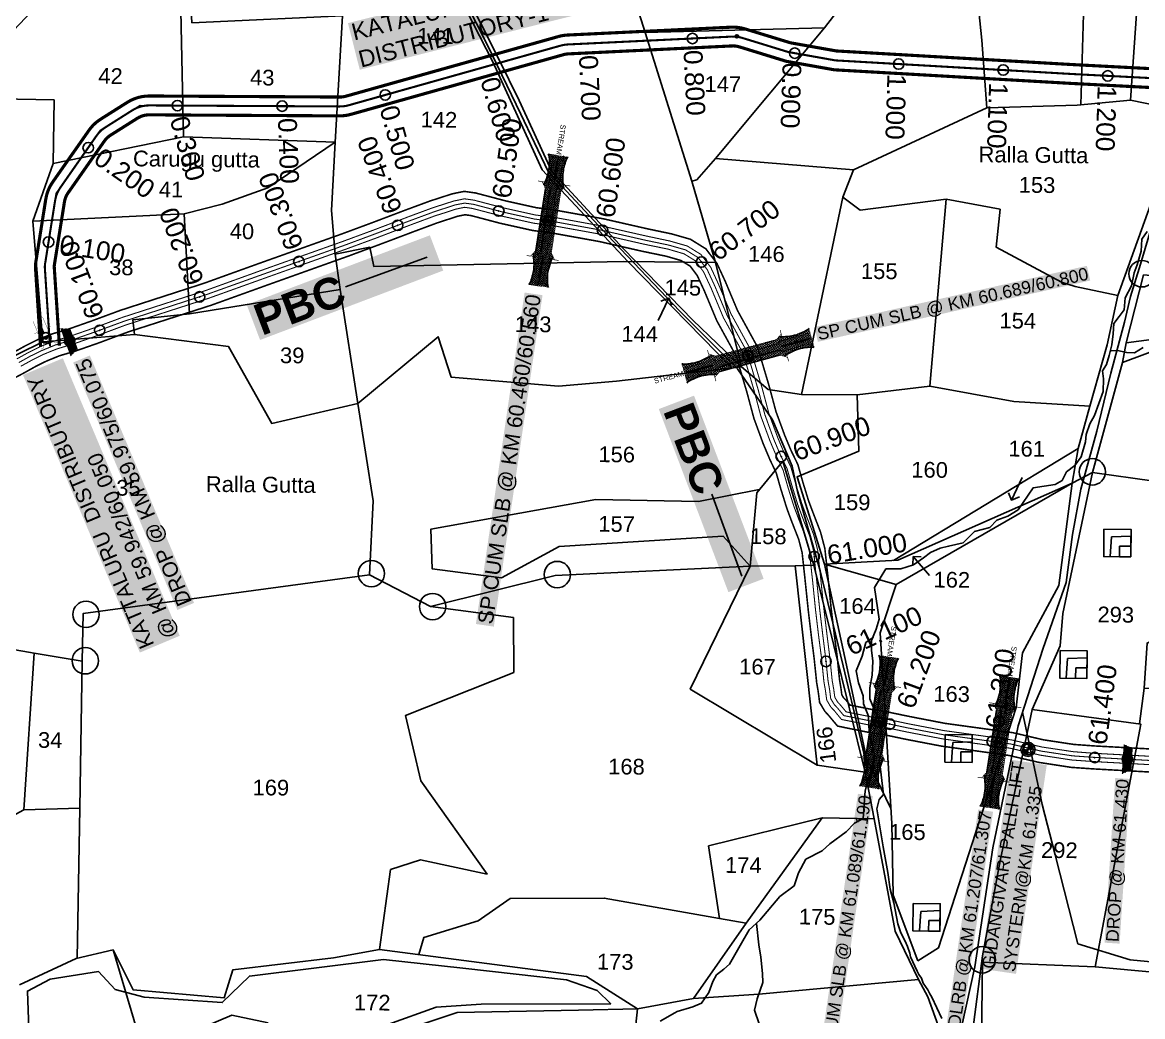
# Model space of a CAD drawing. Header units: inches. Extents: x 216030 to 222213, y 1586560 to 1591986.
# Drawn here: x 217161 to 218230, y 1589028 to 1589977 of the extents above; entities that cross this region are included whole.
import ezdxf
from ezdxf.enums import TextEntityAlignment as Align

# ---------------------------------------------------------------- set-up
doc = ezdxf.new("R2010")
doc.units = ezdxf.units.IN
doc.header["$LTSCALE"] = 15
doc.header["$MEASUREMENT"] = 0
doc.header["$PDMODE"] = 32
doc.header["$PDSIZE"] = 10
doc.linetypes.add('ACAD_ISO02W100', pattern=[15, 12, -3])
doc.linetypes.add('HIDDEN2', pattern=[0.1875, 0.125, -0.0625])
for name, color, linetype in [('BOUNDRY STONES', 240, 'Continuous'), ('CANAL1', 7, 'Continuous'), ('CSMark', 72, 'Continuous'), ('PAPER SIZE', 5, 'Continuous'), ('PLOTS', 7, 'Continuous'), ('PLOTS NO', 7, 'Continuous'), ('ROADS', 1, 'Continuous'), ('STREAMS', 4, 'Continuous'), ('STRUCTURE', 5, 'Continuous'), ('text2', 7, 'Continuous'), ('wells', 7, 'Continuous')]:
    doc.layers.add(name, color=color, linetype=linetype)
doc.styles.add('FONT1', font='Arial')
doc.styles.get("Standard").update_dxf_attribs({"font": 'arial.ttf'})
doc.dimstyles.get("Standard").update_dxf_attribs({"dimtxt": 0.18, "dimasz": 0.18, "dimexe": 0.18, "dimexo": 0.0625, "dimgap": 0.09, "dimtad": 0, "dimtih": 1, "dimtoh": 1, "dimdec": 4, "dimzin": 0, "dimdsep": 46, "dimtxsty": 'Standard', "dimcen": 0.09, "dimadec": 0, "dimazin": 0, "dimtfac": 1, "dimtdec": 4, "dimtofl": 0, "dimtmove": 0, "dimatfit": 3, "dimfxl": 1, "dimtolj": 1, "dimtzin": 0, "dimarcsym": 0})

# ---------------------------------------------------------------- blocks, each defined once
blk = doc.blocks.new('DROP')
h = blk.add_hatch()
h.set_pattern_fill('ANSI31', color=1, scale=10, angle=45)
h.set_pattern_definition([(90, (-324.4107, -25.7687), (-1.25, 0), [])])
h.paths.add_polyline_path([(-9.9, -4.3), (-13.8, 4.1), (13.8, 4.1), (10.2, -4.3)])
at = {"layer": 'STRUCTURE', "color": 5, "const_width": 0.49}
blk.add_lwpolyline([(-9.9, -4.3), (-13.8, 4.1), (13.8, 4.1), (10.2, -4.3), (-9.9, -4.3)], dxfattribs=at)
at = {"layer": 'STRUCTURE', "color": 5}
blk.add_circle((0, 0), 1.33, dxfattribs=at)
blk = doc.blocks.new('PUMP')
at = {"layer": 'text2', "linetype": 'Continuous'}
h = blk.add_hatch(color=5, dxfattribs=at)
h.dxf.hatch_style = 1
edge = h.paths.add_edge_path(flags=17)
edge.add_arc((0, 0), 10.1, 0, 360)
edge = h.paths.add_edge_path()
edge.add_arc((0, 0), 13.4, 0, 360)
h = blk.add_hatch(dxfattribs=at)
h.set_pattern_fill('ANSI37', color=1, scale=10)
h.set_pattern_definition([(45, (-205292.2248, -1596949.1993), (-0.8838834765, 0.8838834765), []), (135, (-205292.2248, -1596949.1993), (-0.8838834765, -0.8838834765), [])])
h.paths.add_polyline_path([(0, 10.1), (0, 0), (10.1, 0, 0.414214)])
h.paths.add_polyline_path([(0, 0), (-10.1, 0, 0.414214), (0, -10.1)])
at = {"layer": 'text2', "color": 5, "linetype": 'Continuous'}
for radius in [13.4, 10.1]:
    blk.add_circle((0, 0), radius, dxfattribs=at)
at = {"layer": 'text2', "linetype": 'Continuous'}
blk.add_circle((0, 0), 1.3, dxfattribs=at)
blk = doc.blocks.new('VBV BVB')
at = {"layer": 'wells'}
for points in [[(18263.9, 9973.8), (18300.3, 9973.8), (18300.3, 9936.9), (18263.9, 9936.9)], [(18274.1, 9963.3), (18300.3, 9964.6), (18300.3, 9936.9), (18272.6, 9936.9)], [(18285.1, 9951.1), (18300.3, 9951.1), (18300.3, 9936.9), (18285.1, 9936.9)]]:
    blk.add_lwpolyline(points, close=True, dxfattribs=at)
blk = doc.blocks.new('gdggfg')
at = {"layer": 'PLOTS NO'}
for points in [[(18501.3, 7805), (18515.5, 7835.3)], [(18497.2, 7814.7), (18501.3, 7805), (18512.2, 7809.6)]]:
    blk.add_lwpolyline(points, dxfattribs=at)
blk = doc.blocks.new('OT')
at = {"layer": 'STRUCTURE', "color": 190}
for points, const_width in [([(769751.4, 1706595.8), (769729.4, 1706595.8)], 0.5), ([(769775.2, 1706601.8), (769775.2, 1706597.8), (769769.2, 1706593.8), (769761.8, 1706593.8), (769754.4, 1706593.8), (769748.4, 1706597.8), (769748.4, 1706601.8)], 0.5), ([(769761.8, 1706593.8), (769761.8, 1706581)], 2.5), ([(769751.4, 1706579), (769729.4, 1706579)], 0.5), ([(769748.4, 1706573), (769748.4, 1706577), (769754.4, 1706581), (769761.8, 1706581), (769761.8, 1706581), (769761.8, 1706581), (769769.2, 1706581), (769775.2, 1706577), (769775.2, 1706573)], 0.5)]:
    blk.add_lwpolyline(points, dxfattribs=dict(at, const_width=const_width))
at = {"layer": 'STRUCTURE', "color": 0}
blk.add_circle((769761.8, 1706587.4), 1.87, dxfattribs=at)
blk.add_leader([(769732.6, 1706587.4), (769753.8, 1706587.4)], dimstyle='Standard', override={"dimasz": 10, "dimgap": 0.09, "dimtad": 0}, dxfattribs=at)
blk = doc.blocks.new('SLB')
at = {"layer": 'STRUCTURE'}
h = blk.add_hatch(dxfattribs=at)
h.set_pattern_fill('DOTS', color=6, scale=20, angle=320.3722, style=0)
h.set_pattern_definition([(320.372247934, (-159.4327, -72.9564), (1.2786241598, 0.5641323054), [0, -1.25])])
h.paths.add_polyline_path([(769699.5, 1706871.1), (769699.5, 1706861.1), (769729.1, 1706861.1), (769732.1, 1706863.1), (769792.1, 1706863.1), (769795.1, 1706861.1), (769824.7, 1706861.1), (769824.7, 1706871.1), (769795.1, 1706871.1), (769792.1, 1706869.1), (769732.1, 1706869.1), (769729.1, 1706871.1)])
at = {"layer": 'STRUCTURE', "color": 6, "linetype": 'ACAD_ISO02W100', "ltscale": 0.5, "const_width": 0.5}
for points in [[(769699.5, 1706871.1), (769729.1, 1706871.1)], [(769795.1, 1706871.1), (769824.7, 1706871.1)], [(769699.5, 1706861.1), (769729.1, 1706861.1)], [(769795.1, 1706861.1), (769824.7, 1706861.1)]]:
    blk.add_lwpolyline(points, dxfattribs=at)
at = {"layer": 'STRUCTURE', "color": 6, "const_width": 0.628}
for points in [[(769726.1, 1706877.1), (769726.1, 1706873.1), (769732.1, 1706869.1), (769792.1, 1706869.1), (769798.1, 1706873.1), (769798.1, 1706877.1)], [(769726.1, 1706855.1), (769726.1, 1706859.1), (769732.1, 1706863.1), (769792.1, 1706863.1), (769798.1, 1706859.1), (769798.1, 1706855.1)]]:
    blk.add_lwpolyline(points, dxfattribs=at)
at = {"layer": 'STRUCTURE', "color": 6}
blk.add_lwpolyline([(769732.1, 1706863.1), (769792.1, 1706863.1)], dxfattribs=at)
blk.add_lwpolyline([(769732.1, 1706863.1), (769792.1, 1706863.1)], dxfattribs=at)
at = {"layer": 'STRUCTURE', "color": 0}
blk.add_circle((769762.1, 1706866.1), 1.24, dxfattribs=at)
for points in [[(769703.8, 1706866), (769726.7, 1706866)], [(769818.6, 1706865.8), (769795.7, 1706865.8)]]:
    blk.add_leader(points, dimstyle='Standard', override={"dimasz": 10, "dimgap": 0.09, "dimtad": 0}, dxfattribs=at)
blk = doc.blocks.new('SP')
at = {"layer": 'STRUCTURE'}
h = blk.add_hatch(dxfattribs=at)
h.set_pattern_fill('DASH', color=256, scale=8, style=0)
edge = h.paths.add_edge_path()
edge.add_spline(control_points=[(769825.7, 1706742.1), (769825.3, 1706741.8), (769823.8, 1706740.8), (769820.9, 1706740.3), (769817, 1706739.7), (769811.4, 1706738.9), (769804, 1706739.7), (769798.4, 1706741), (769795.6, 1706741.6)], knot_values=[0, 0, 0, 0, 1.613557, 5.24513, 8.624976, 13.470124, 22.190216, 30.746377, 30.746377, 30.746377, 30.746377], degree=3, periodic=0)
edge.add_line((769795.6, 1706741.6), (769792.6, 1706739.6))
edge.add_line((769792.6, 1706739.6), (769732.6, 1706739.6))
edge.add_line((769732.6, 1706739.6), (769729.6, 1706741.6))
edge.add_spline(control_points=[(769729.6, 1706741.6), (769726.9, 1706740.9), (769721.3, 1706739.5), (769713.9, 1706738.5), (769708.3, 1706739.1), (769704.4, 1706739.6), (769701.5, 1706740), (769700, 1706741), (769699.5, 1706741.3)], knot_values=[0, 0, 0, 0, 8.556161, 17.276253, 22.121402, 25.501247, 29.13282, 30.746377, 30.746377, 30.746377, 30.746377], degree=3, periodic=0)
edge.add_line((769699.5, 1706741.3), (769699.5, 1706722.1))
edge.add_spline(control_points=[(769699.5, 1706722.1), (769700, 1706722.4), (769701.4, 1706723.4), (769704.3, 1706724), (769708.2, 1706724.5), (769713.8, 1706725.3), (769721.2, 1706724.5), (769726.8, 1706723.3), (769729.6, 1706722.6)], knot_values=[0, 0, 0, 0, 1.613557, 5.24513, 8.624976, 13.470124, 22.190216, 30.746377, 30.746377, 30.746377, 30.746377], degree=3, periodic=0)
edge.add_line((769729.6, 1706722.6), (769732.6, 1706724.6))
edge.add_line((769732.6, 1706724.6), (769792.6, 1706724.6))
edge.add_line((769792.6, 1706724.6), (769795.6, 1706722.6))
edge.add_spline(control_points=[(769795.6, 1706722.6), (769798.4, 1706723.3), (769803.9, 1706724.8), (769811.3, 1706725.8), (769817, 1706725.1), (769820.9, 1706724.7), (769823.8, 1706724.2), (769825.2, 1706723.3), (769825.7, 1706723)], knot_values=[0, 0, 0, 0, 8.556161, 17.276253, 22.121402, 25.501247, 29.13282, 30.746377, 30.746377, 30.746377, 30.746377], degree=3, periodic=0)
edge.add_line((769825.7, 1706723), (769825.7, 1706742.1))
h.paths.add_polyline_path([(769764.2, 1706732.1, -1), (769761.1, 1706732.1, -1)], flags=0)
h.paths.add_polyline_path([(769761.1, 1706732.1, 1), (769764.2, 1706732.1, 1)], flags=16)
at = {"layer": 'STRUCTURE', "const_width": 0.628}
for points in [[(769726.6, 1706747.6), (769726.6, 1706743.6), (769732.6, 1706739.6), (769792.6, 1706739.6), (769798.6, 1706743.6), (769798.6, 1706747.6)], [(769726.6, 1706716.6), (769726.6, 1706720.6), (769732.6, 1706724.6), (769792.6, 1706724.6), (769798.6, 1706720.6), (769798.6, 1706716.6)]]:
    blk.add_lwpolyline(points, dxfattribs=at)
at = {"layer": 'STRUCTURE', "color": 3}
blk.add_lwpolyline([(769732.6, 1706724.6), (769792.6, 1706724.6)], dxfattribs=at)
blk.add_lwpolyline([(769732.6, 1706724.6), (769792.6, 1706724.6)], dxfattribs=at)
at = {"layer": 'STRUCTURE', "color": 0}
blk.add_circle((769762.6, 1706732.1), 1.55, dxfattribs=at)
at = {"layer": 'STRUCTURE'}
for points in [[(769699.5, 1706741.3), (769700.9, 1706740.5), (769704.4, 1706739.6), (769707.8, 1706739.2), (769712.6, 1706738.8), (769721.3, 1706739.7), (769729.6, 1706741.6)], [(769825.7, 1706742.1), (769824.3, 1706741.3), (769820.8, 1706740.3), (769817.5, 1706739.8), (769812.7, 1706739.2), (769804, 1706739.9), (769795.6, 1706741.6)], [(769699.5, 1706722.1), (769700.9, 1706723), (769704.4, 1706724), (769707.7, 1706724.5), (769712.5, 1706725), (769721.2, 1706724.4), (769729.6, 1706722.6)], [(769825.7, 1706723), (769824.3, 1706723.8), (769820.8, 1706724.7), (769817.4, 1706725.1), (769812.6, 1706725.5), (769803.9, 1706724.6), (769795.6, 1706722.6)]]:
    blk.add_spline(points, degree=3, dxfattribs=at)
at = {"layer": 'STRUCTURE', "color": 0}
blk.add_text('STREAM', height=5, dxfattribs=at).set_placement((769684.3, 1706732.1), align=Align.MIDDLE_CENTER)
for points in [[(769727.4, 1706732.1), (769700.8, 1706732.1)], [(769824.4, 1706732.1), (769800.5, 1706732.1)]]:
    blk.add_leader(points, dimstyle='Standard', override={"dimasz": 10, "dimgap": 0.09, "dimtad": 0}, dxfattribs=at)
blk = doc.blocks.new('PBC')
at = {"layer": 'STRUCTURE', "color": 5, "insert": (13.6, 8.7), "char_height": 30, "width": 181.057, "attachment_point": 1, "rotation": 325.6347, "bg_fill": 1, "box_fill_scale": 1.1, "bg_fill_color": 7, "bg_fill_true_color": 16777215, "bg_fill_transparency": 0}
blk.add_mtext('{\\fArial|b1|i0|c0|p34;\\C256;PBC}', dxfattribs=at)
at = {"layer": 'PAPER SIZE'}
blk.add_leader([(148.6, -102.5), (80.6, -54.7)], dimstyle='Standard', override={"dimasz": 40, "dimgap": 0.09, "dimtad": 0, "dimtfill": 2, "dimtfillclr": 5}, dxfattribs=at)

msp = doc.modelspace()

# ---------------------------------------------------------------- linework, layer by layer
at = {"color": 3}
for p in [(217663, 1589787.9), (217519.1, 1589783.5), (217183, 1589676, 5), (217205.8, 1589673.3), (217853.6, 1589659.1), (217978.8, 1589308.9), (217988.9, 1589307.2), (218093.8, 1589289.6), (218121, 1589283, 13), (218215.8, 1589273.6), (218215.8, 1589273.6)]:
    msp.add_point(p, dxfattribs=at)
at = {"layer": 'BOUNDRY STONES'}
for centre in [(218229.8, 1589737.2), (218182.4, 1589548.1), (217493.9, 1589450.9), (217671.5, 1589450), (217552.4, 1589419.4), (217221.4, 1589412), (217220.7, 1589367.7), (218077.3, 1589082.1)]:
    msp.add_circle(centre, 12.6, dxfattribs=at)
at = {"layer": 'CANAL1', "color": 200, "linetype": 'ByBlock', "ltscale": 40, "const_width": 3}
for points in [[(217178, 1589667.4), (217173.2, 1589742.2, -0.055791), (217173.5, 1589748.6), (217183, 1589808.6, -0.113644), (217189.6, 1589824.8), (217224.2, 1589874.2, -0.099515), (217235.3, 1589884.8), (217260.8, 1589900.9, -0.143076), (217281.8, 1589907), (217463.8, 1589906, 0.069868), (217469.6, 1589906.8), (217672.3, 1589963.7, -0.056421), (217681, 1589965.2), (217837.3, 1589972.7, -0.086593), (217850.6, 1589971.1), (217894.1, 1589957.8), (217938, 1589950), (218163.5, 1589937), (218491.8, 1589920), (218634.3, 1589900.9), (218765.4, 1589881)], [(217196, 1589668.6), (217191.1, 1589743.3, -0.055791), (217191.2, 1589745.8), (217200.8, 1589805.8, -0.113644), (217204.3, 1589814.5), (217238.9, 1589863.9, -0.099515), (217244.9, 1589869.6), (217270.4, 1589885.7, -0.143076), (217281.7, 1589889), (217463.7, 1589888, 0.069868), (217474.5, 1589889.5), (217677.2, 1589946.4, -0.056421), (217681.8, 1589947.2), (217838.2, 1589954.8, -0.086593), (217845.4, 1589953.9), (217889.9, 1589940.2), (217936, 1589932), (218162.5, 1589919), (218490.2, 1589902), (218631.7, 1589883.1), (218762.6, 1589863.2)]]:
    msp.add_lwpolyline(points, format="xyb", dxfattribs=at)
at = {"layer": 'CANAL1', "color": 1, "linetype": 'HIDDEN2', "ltscale": 5, "const_width": 2}
msp.add_lwpolyline([(217187, 1589668), (217182.1, 1589742.8, -0.055791), (217182.4, 1589747.2), (217191.9, 1589807.2, -0.113644), (217197, 1589819.7), (217231.5, 1589869.1, -0.099515), (217240.1, 1589877.2), (217265.6, 1589893.3, -0.143076), (217281.8, 1589898), (217463.8, 1589897, 0.069868), (217472.1, 1589898.1), (217674.7, 1589955.1, -0.056421), (217681.4, 1589956.2), (217837.8, 1589963.7, -0.086593), (217848, 1589962.5), (217892, 1589949), (217937, 1589941), (218163, 1589928), (218491, 1589911), (218633, 1589892), (218764, 1589872.1)], format="xyb", dxfattribs=at)
at = {"layer": 'CANAL1', "color": 200, "ltscale": 4, "const_width": 1.5}
for points in [[(217151.9, 1589662), (217163.2, 1589668.3), (217174.4, 1589673.9), (217188.7, 1589679.7), (217204.7, 1589684.4), (217226.6, 1589692.1), (217254.2, 1589702.3), (217333.9, 1589728.1), (217387.2, 1589747.3), (217464.7, 1589774.9), (217493.6, 1589785.6), (217526.6, 1589798.1), (217549.9, 1589806.7), (217562.9, 1589810.9), (217570.8, 1589813.5), (217582.6, 1589815.9), (217593.4, 1589814.4), (217622.3, 1589806.8), (217651.6, 1589800.3), (217669.6, 1589798), (217716.1, 1589789.6), (217757.4, 1589780.2), (217780.7, 1589775.3), (217798.6, 1589770.2), (217813.4, 1589761), (217824, 1589747), (217832, 1589729.7), (217843.7, 1589701.9), (217862.7, 1589667.3), (217873.7, 1589630.3), (217880.3, 1589605.7), (217888.6, 1589583.1), (217894.6, 1589568.7), (217901.2, 1589555.1), (217905.9, 1589538.5), (217911.5, 1589520.3), (217915.7, 1589509.1), (217918.8, 1589501.1), (217922.9, 1589490.5), (217927, 1589474.9), (217930.3, 1589444.5), (217933, 1589417.7), (217936, 1589392.8), (217938.7, 1589372.1), (217941, 1589349.6), (217942.3, 1589341.9), (217943.2, 1589335.2), (217944.7, 1589332.6), (217947.6, 1589329.6), (217951.1, 1589325.3), (217972.1, 1589321.1), (217987.4, 1589318.7), (218008.1, 1589314.4), (218041.8, 1589307.9), (218106.6, 1589299), (218135.7, 1589292.2), (218164.6, 1589287.8), (218185, 1589286.3), (218252.3, 1589282.7)], [(217150.4, 1589636.3), (217162.5, 1589642.7), (217173.4, 1589648.8), (217183.5, 1589653.8), (217196, 1589658.9), (217211.5, 1589663.5), (217234.1, 1589671.4), (217261.4, 1589681.6), (217341, 1589707.2), (217394.6, 1589726.5), (217472.2, 1589754.2), (217501.3, 1589765), (217534.4, 1589777.5), (217557, 1589785.9), (217569.7, 1589790), (217576.5, 1589792.2), (217583.3, 1589793.6), (217589.1, 1589792.8), (217617.2, 1589785.4), (217647.8, 1589778.6), (217666.2, 1589776.2), (217711.7, 1589768), (217752.7, 1589758.7), (217775.4, 1589754), (217789.6, 1589749.9), (217798.4, 1589744.5), (217805.1, 1589735.6), (217811.9, 1589720.9), (217823.8, 1589692.4), (217842.3, 1589658.7), (217852.5, 1589624.3), (217859.3, 1589599), (217868.1, 1589575), (217874.6, 1589559.6), (217880.5, 1589547.3), (217884.8, 1589532.2), (217890.7, 1589513.2), (217895.1, 1589501.3), (217898.3, 1589493.1), (217902, 1589483.7), (217905.3, 1589470.9), (217908.4, 1589442.2), (217911.2, 1589415.3), (217914.2, 1589390.1), (217916.8, 1589369.6), (217919.2, 1589346.6), (217920.6, 1589338.6), (217922, 1589327.8), (217927, 1589319.4), (217931, 1589315), (217939.1, 1589305.3), (217968.2, 1589299.4), (217983.4, 1589297.1), (218003.8, 1589292.8), (218038.2, 1589286.2), (218102.6, 1589277.3), (218131.6, 1589270.6), (218162.1, 1589265.9), (218183.6, 1589264.4), (218251, 1589260.7)]]:
    msp.add_lwpolyline(points, dxfattribs=at)
at = {"layer": 'CANAL1', "color": 5, "ltscale": 4, "const_width": 1}
for points in [[(217155.3, 1589655.9), (217166.5, 1589662.1), (217177.3, 1589667.5), (217191, 1589673), (217206.9, 1589677.8), (217229, 1589685.5), (217256.5, 1589695.7), (217336.1, 1589721.4), (217389.5, 1589740.7), (217467.1, 1589768.3), (217496.1, 1589779), (217517.7, 1589787.2), (217529.1, 1589791.6), (217552.1, 1589800.1), (217565.1, 1589804.3), (217572.6, 1589806.7), (217582.8, 1589808.8), (217592.1, 1589807.5), (217620.7, 1589800), (217650.4, 1589793.4), (217668.5, 1589791.1), (217714.7, 1589782.7), (217755.9, 1589773.4), (217779, 1589768.5), (217795.7, 1589763.7), (217808.6, 1589755.7), (217818, 1589743.4), (217825.6, 1589726.9), (217837.4, 1589698.9), (217856.2, 1589664.6), (217867, 1589628.4), (217873.6, 1589603.6), (217882.1, 1589580.5), (217888.3, 1589565.8), (217894.6, 1589552.6), (217899.2, 1589536.5), (217904.9, 1589518.1), (217909.1, 1589506.6), (217912.3, 1589498.5), (217916.2, 1589488.4), (217920.1, 1589473.6), (217923.3, 1589443.7), (217926.1, 1589416.9), (217929.1, 1589392), (217931.7, 1589371.3), (217934, 1589348.7), (217935.4, 1589340.9), (217936.5, 1589332.8), (217939.1, 1589328.4), (217942.3, 1589324.9), (217947.3, 1589318.9), (217970.9, 1589314.2), (217986.1, 1589311.9), (217989.8, 1589311.1), (218006.7, 1589307.5), (218040.7, 1589301), (218105.3, 1589292.1), (218134.4, 1589285.3), (218163.8, 1589280.9), (218184.5, 1589279.3), (218251.9, 1589275.7)], [(217159.1, 1589648.9), (217170.2, 1589655), (217180.6, 1589660.2), (217193.7, 1589665.5), (217209.4, 1589670.2), (217231.7, 1589678), (217259.1, 1589688.2), (217338.7, 1589713.9), (217392.2, 1589733.1), (217469.8, 1589760.8), (217498.9, 1589771.5), (217520.6, 1589779.8), (217531.9, 1589784.1), (217554.8, 1589792.6), (217567.6, 1589796.6), (217574.7, 1589799), (217583, 1589800.7), (217590.5, 1589799.6), (217618.8, 1589792.2), (217649, 1589785.5), (217667.3, 1589783.2), (217713.1, 1589774.9), (217754.2, 1589765.5), (217777.1, 1589760.8), (217792.5, 1589756.3), (217803.2, 1589749.7), (217811.1, 1589739.2), (217818.3, 1589723.7), (217830.1, 1589695.4), (217848.8, 1589661.5), (217859.3, 1589626.2), (217865.9, 1589601.2), (217874.6, 1589577.6), (217881, 1589562.5), (217887.1, 1589549.8), (217891.5, 1589534.2), (217897.3, 1589515.5), (217901.7, 1589503.8), (217904.8, 1589495.6), (217908.6, 1589485.9), (217912.2, 1589472.2), (217915.4, 1589442.9), (217918.1, 1589416.1), (217921.1, 1589391), (217923.8, 1589370.4), (217926.1, 1589347.6), (217927.5, 1589339.6), (217928.8, 1589330.2), (217932.6, 1589323.6), (217936.3, 1589319.7), (217942.9, 1589311.6), (217969.5, 1589306.3), (217984.7, 1589304), (217988.1, 1589303.3), (218005.2, 1589299.7), (218039.4, 1589293.1), (218103.8, 1589284.2), (218132.9, 1589277.5), (218162.9, 1589272.9), (218184, 1589271.4), (218251.4, 1589267.7)]]:
    msp.add_lwpolyline(points, dxfattribs=at)
at = {"layer": 'CANAL1', "color": 1, "linetype": 'HIDDEN2', "ltscale": 4, "const_width": 1}
msp.add_lwpolyline([(217157.2, 1589652.4), (217168.3, 1589658.6), (217179, 1589663.8), (217192.3, 1589669.3), (217208.1, 1589674), (217230.3, 1589681.8), (217257.8, 1589691.9), (217337.4, 1589717.7), (217390.9, 1589736.9), (217468.4, 1589764.5), (217497.5, 1589775.3), (217519.1, 1589783.5), (217530.5, 1589787.8), (217553.5, 1589796.3), (217566.3, 1589800.5), (217573.6, 1589802.9), (217582.9, 1589804.7), (217591.3, 1589803.6), (217619.7, 1589796.1), (217649.7, 1589789.5), (217667.9, 1589787.1), (217713.9, 1589778.8), (217755, 1589769.4), (217778, 1589764.6), (217794.1, 1589760), (217805.9, 1589752.7), (217814.6, 1589741.3), (217822, 1589725.3), (217833.8, 1589697.1), (217852.5, 1589663), (217863.1, 1589627.3), (217869.8, 1589602.4), (217878.3, 1589579), (217884.6, 1589564.1), (217890.9, 1589551.2), (217895.4, 1589535.4), (217901.1, 1589516.8), (217905.4, 1589505.2), (217908.5, 1589497.1), (217912.4, 1589487.1), (217916.2, 1589472.9), (217919.3, 1589443.3), (217922.1, 1589416.5), (217925.1, 1589391.5), (217927.7, 1589370.8), (217930.1, 1589348.1), (217931.5, 1589340.3), (217932.6, 1589331.5), (217935.9, 1589326), (217939.3, 1589322.3), (217945.1, 1589315.3), (217970.2, 1589310.3), (217985.4, 1589307.9), (217988.9, 1589307.2), (218006, 1589303.6), (218040, 1589297.1), (218104.6, 1589288.2), (218133.6, 1589281.4), (218163.4, 1589276.9), (218184.3, 1589275.4), (218251.7, 1589271.7)], dxfattribs=at)
at = {"layer": 'CSMark', "linetype": 'Continuous'}
for p in [(217800.5, 1589961.9), (217898.2, 1589947.9), (217997.5, 1589937.5), (218097.3, 1589931.8), (218197.2, 1589926.2), (217507.2, 1589908), (217308.7, 1589897.8), (217408.7, 1589897.3), (217223.5, 1589857.6), (217185.6, 1589767.6)]:
    msp.add_point(p, dxfattribs=at)
at = {"layer": 'PLOTS'}
for points in [[(218975, 1590259.8), (218963.9, 1590216.7), (218933.3, 1590152), (218911.3, 1590096.3), (218899.3, 1590065.8), (218887.6, 1590046), (218873.9, 1590038.7), (218851.3, 1590010.2), (218798.7, 1589953), (218748.7, 1589891.1), (218726.5, 1589842.8), (218620.7, 1589806.5), (218557.5, 1589737.6), (218467.3, 1589751), (218408.5, 1589719.8), (218350.5, 1589689.1), (218214.6, 1589671.3), (218231.3, 1589736.1), (218408.5, 1589719.8)], [(217838.2, 1589647.5), (217739, 1589748.9), (217656.9, 1589836.6), (217609.9, 1589939.7), (217546.3, 1590064.2), (217533, 1590097), (217508.2, 1590185.8), (217502.6, 1590217.2), (217495.6, 1590221.3)], [(217507.3, 1590227.1), (217515.6, 1590195.4), (217536.5, 1590115.9), (217541.1, 1590091), (217581, 1590011.2), (217615.5, 1589942.2), (217635.2, 1589902.8), (217665.9, 1589835.5), (217734.7, 1589761.2), (217800.8, 1589693), (217847.3, 1589648.5)], [(217800, 1589825.7), (217755.3, 1589967.6), (217685.2, 1590190.2), (217678.4, 1590214.6)], [(218222.6, 1590182.8), (218229.6, 1590059), (218218.9, 1589902.9)], [(218171.5, 1589898.5), (218176.5, 1590072), (218163, 1590156.5)], [(218064.3, 1590083.4), (218076.9, 1589960.3), (218081.7, 1589895.7)], [(217755.3, 1589967.6), (217926.8, 1589972), (217947.1, 1589998.6), (217955, 1590056.8)], [(217129.2, 1589945.7), (217174.7, 1589993.5), (217311.7, 1590003.5), (217314.6, 1589867.9), (217189.9, 1589842.4)], [(217314.6, 1589867.9), (217459.4, 1589862.8), (217466.2, 1589983.7), (217322.5, 1589976.9), (217321.3, 1590001.8), (217311.7, 1590003.5)], [(217926.8, 1589972), (217822.6, 1589847.4)], [(217133.5, 1589649.3), (217180.1, 1589672.3), (217170.7, 1589787.6), (217189.9, 1589842.4), (217190.9, 1589903.3), (217138.2, 1589904.2), (217129.2, 1589945.7), (217121.3, 1589944.7)], [(217954.5, 1589836.6), (218081.7, 1589895.7), (218168, 1589898.2), (218218.9, 1589902.9), (218270.2, 1589892.6), (218232.2, 1589787.1), (218206.7, 1589716.6)], [(217170.7, 1589787.6), (217315.1, 1589794.5), (217351.3, 1589803.6), (217394.9, 1589819.2), (217459.4, 1589862.8), (217455.7, 1589797.5), (217459.4, 1589755.8), (217464, 1589722.1)], [(217904.7, 1589622), (217873, 1589626.7), (217847.3, 1589648.5), (217822.5, 1589747.9), (217800, 1589825.7), (217804.6, 1589827), (217822.6, 1589847.4), (217888.3, 1589842), (217954.5, 1589836.6), (217944.2, 1589810.3)], [(218168.8, 1589570.3), (218180.2, 1589610.7), (218196.7, 1589669.3), (218206.7, 1589716.6), (218166.1, 1589725.2), (218153, 1589729.2), (218108.3, 1589753.1), (218090.7, 1589762.5), (218094.4, 1589798.8), (218042.7, 1589808.5), (217960.7, 1589798.1), (217944.2, 1589810.3), (217904.7, 1589622), (217957.8, 1589621.5), (218027.2, 1589629.9), (218107.4, 1589615.4), (218180.2, 1589610.7)], [(218027.2, 1589629.9), (218042.7, 1589808.5)], [(217320.3, 1589699), (217315.1, 1589794.5)], [(217459.4, 1589755.8), (217492.5, 1589762.6), (217496.3, 1589744.1), (217735, 1589748.9), (217822.5, 1589747.9)], [(217267.6, 1589679.3), (217266.1, 1589693.1), (217320.3, 1589699), (217464, 1589722.1), (217481.1, 1589613.2), (217495.6, 1589520.5), (217492.2, 1589449.6)], [(217847.3, 1589648.5), (217728.1, 1589634.6), (217672.7, 1589629.9), (217570.1, 1589638.6), (217557.7, 1589677.1), (217481.1, 1589613.2), (217398.8, 1589594.3), (217357.6, 1589667.7), (217267.6, 1589679.3), (217180.1, 1589672.3)], [(218211.2, 1589652.4), (218256.4, 1589669.3), (218317, 1589680.1), (218362.6, 1589681.4), (218338.1, 1589603.5), (218320, 1589558.7), (218300.3, 1589530.8)], [(218182.7, 1589547.5), (218211.2, 1589652.4), (218214.6, 1589671.3)], [(217926.8, 1589460), (217900.4, 1589543.3), (217959.5, 1589567.9), (217957.8, 1589621.5)], [(217992.4, 1589463.4), (218168.8, 1589570.3), (218163.1, 1589537.4)], [(217916.5, 1589459), (217886.9, 1589558.3), (217861.9, 1589528.1), (217855.8, 1589458.1), (217669.3, 1589449.1), (217550.3, 1589419.5)], [(218015.9, 1589081), (218035.6, 1589093.4), (218080.4, 1589232.5), (218109.6, 1589323.2), (218115.9, 1589375.2), (218150.3, 1589439.5), (218163.1, 1589537.4), (218182.7, 1589547.5)], [(218232, 1589341.4), (218234.7, 1589384.6), (218247.9, 1589391.1), (218293.4, 1589512.3), (218300.3, 1589530.8), (218182.7, 1589547.5), (218154.4, 1589412.7), (218151.8, 1589382), (218125, 1589321.2)], [(217926.8, 1589460), (217996.8, 1589463.6), (218163.1, 1589537.4)], [(218163.1, 1589537.4), (217995.2, 1589440.5)], [(217855.8, 1589458.1), (217829.8, 1589486.7), (217673.3, 1589476.9), (217618.1, 1589447), (217552.1, 1589455.4), (217550.6, 1589493.3), (217708.3, 1589521.7), (217806.2, 1589519.9), (217864.4, 1589531.2)], [(217924.5, 1589217.8), (217974.2, 1589216.8), (217965.6, 1589261.2), (217919.5, 1589268.1), (217798.4, 1589340.7), (217855.8, 1589458.1), (217898.8, 1589458.2), (217919.5, 1589268.1)], [(217965.6, 1589261.2), (217935.5, 1589382.3), (217916.5, 1589459), (217898.8, 1589458.2)], [(218015.9, 1589081), (217992.2, 1589143.9), (217991, 1589212.2), (217983.9, 1589327.8), (217979.8, 1589394.5), (217995.2, 1589440.5), (217926.8, 1589460), (217946, 1589370.9), (217966.7, 1589274.8), (217990.1, 1589226.7)], [(217217.8, 1589367.3), (217218.6, 1589412.7), (217492.2, 1589449.6), (217550.3, 1589419.5), (217629.6, 1589408.9), (217629.9, 1589356.6), (217526.4, 1589315.4), (217541.2, 1589253.1), (217604.4, 1589163.9), (217540.7, 1589177.5), (217512.2, 1589168.3), (217501.7, 1589092)], [(217118.3, 1589201.8), (217161.9, 1589225.4), (217171.9, 1589374.9), (217088.1, 1589389.7), (216971.6, 1589402.1)], [(217171.9, 1589374.9), (217217.8, 1589367.3), (217215.5, 1589227), (217213, 1589083.5)], [(218185.3, 1589075.5), (218285.2, 1589066.2), (218333.2, 1589082.3), (218334.6, 1589181.4), (218382.5, 1589257.7), (218431.4, 1589290.8), (218446, 1589328.1), (218232, 1589341.4), (218227.4, 1589307.3)], [(218133.9, 1588419.5), (218132.2, 1588445.6), (218103.4, 1588501.9), (218090, 1588568.1), (218087.3, 1588594.6), (218073.1, 1588679.2), (218060.1, 1588775.3), (218058, 1588790.5), (218056.6, 1588923), (218059.6, 1588976.8), (218068.2, 1589015.4), (218077.5, 1589085.8), (218094.5, 1589176.6), (218125, 1589321.2), (218228.8, 1589307.1), (218185.3, 1589075.5), (218076.7, 1589079.8)], [(217161.9, 1589225.4), (217215.5, 1589227)], [(217851.7, 1589117.1), (217924.5, 1589217.8), (217815.9, 1589190.8), (217826.5, 1589121.6)], [(218016.3, 1589063.2), (217994.2, 1589109.6), (217974.2, 1589216.8)], [(217539.4, 1589087.1), (217543.9, 1589103.5), (217596, 1589119.2), (217626.4, 1589140.8), (217716.3, 1589141), (217826.5, 1589121.6), (217851.7, 1589117.1), (217801.5, 1589045.2)], [(217158, 1589058.3), (217212.1, 1589083.3), (217247.3, 1589091.5), (217278.3, 1588987.4), (217283.7, 1588958.8), (217296.7, 1588875.4)], [(217983.5, 1588816.5), (217982, 1588840), (217959.9, 1588847.6), (217875.4, 1588871.9), (217805.2, 1588938.8), (217740.4, 1588963.8), (217748.1, 1589035.2), (217699.4, 1589066.3), (217501.7, 1589092), (217457.6, 1589084.1), (217361.6, 1589072.5), (217353.4, 1589045.9), (217266.4, 1589053.6), (217247.3, 1589091.5)], [(218057.6, 1588940.2), (218138.8, 1588928.5), (218173.1, 1588931.6), (218178.4, 1588934.8), (218202.5, 1588954.2), (218202.1, 1588971.1), (218164.2, 1589005.5), (218076.7, 1589006.4), (218077.4, 1589079.8)], [(217425.8, 1588999.1), (217524.2, 1589014.7), (217575.7, 1589031.9), (217691.6, 1589034.1), (217748.1, 1589035.2), (217801.5, 1589045.2), (217864.1, 1589049.2), (218016.3, 1589063.2), (218025.4, 1589046.9), (218046.5, 1588988.6), (218043.6, 1588903.9), (218041.9, 1588824), (218050.2, 1588707.1), (218058.5, 1588690.8), (218071.1, 1588592.1), (218077.7, 1588541.2), (218087.7, 1588539), (218096.4, 1588490.5), (218107.2, 1588453.7), (218094.9, 1588403.9), (218104.8, 1588379.3)]]:
    msp.add_lwpolyline(points, dxfattribs=at)
at = {"layer": 'ROADS', "color": 1}
for points in [[(217572, 1590020.6), (217605.2, 1589954.9), (217636.6, 1589889.7), (217662.9, 1589835), (217719.3, 1589774.1), (217788.4, 1589701.6), (217843.7, 1589646.4), (217877.1, 1589597.7), (217895.8, 1589553.5), (217900.8, 1589529.2), (217922.6, 1589453.4), (217944.6, 1589362.7), (217960, 1589297.2), (217968.4, 1589261.5)], [(218237.5, 1589776.3), (218228.4, 1589746.3), (218218.9, 1589715.6), (218213.2, 1589691.1), (218200.2, 1589642.2), (218186.8, 1589587), (218171.6, 1589531.7), (218163.5, 1589488.3), (218157.5, 1589442.5), (218135.4, 1589379.8), (218111.6, 1589305.4), (218087.4, 1589189.2), (218070.3, 1589075.5), (218057.8, 1589019.1)], [(218111.2, 1588372.6), (218101.3, 1588407.9), (218119.9, 1588456.9), (218146.1, 1588578.1), (218152.7, 1588630.4), (218171.6, 1588634), (218216.5, 1588642.5), (218237.3, 1588664.9), (218253.9, 1588683), (218251.5, 1588727.3), (218260.7, 1588769), (218255.4, 1588798.9), (218245.1, 1588834.1), (218249.4, 1588871.2), (218262.4, 1588894.8), (218287.5, 1588927.4), (218299.6, 1588969.2), (218317.5, 1589062.1), (218294.8, 1589074.8), (218218.5, 1589082.1), (218168.7, 1589097.4), (218146.9, 1589182.2), (218134.4, 1589230.5), (218115.8, 1589318.7)], [(217509.6, 1589020.3), (217555.8, 1589037), (217598.7, 1589039.6), (217722.6, 1589040.1), (217709.7, 1589052.9), (217680.3, 1589063.1), (217581.2, 1589074.1), (217505.4, 1589082.5), (217377.5, 1589066.6), (217351.5, 1589041.2), (217277.1, 1589046.4), (217249.1, 1589053.9), (217233.4, 1589070.8), (217187.2, 1589063.7), (217165.5, 1589052.2), (217167.6, 1588989.2)], [(217299.3, 1589003.3), (217360.6, 1589029.1), (217395.5, 1589021.8)]]:
    msp.add_lwpolyline(points, dxfattribs=at)
at = {"layer": 'STREAMS', "color": 4}
for points in [[(218038.6, 1589026.1), (218029, 1589046.3), (218027.1, 1589049.7), (218025.3, 1589053.5), (218020.9, 1589059.8), (218019.3, 1589064.6), (218016.8, 1589068.2), (218015, 1589071.2), (218008.8, 1589084.8), (218008, 1589088.4), (218005.8, 1589094.9), (218003.7, 1589100), (217999.6, 1589108), (217996.8, 1589116.4), (217992.8, 1589136.4), (217989.5, 1589149.5), (217987, 1589165.4), (217982.6, 1589190), (217976.5, 1589226.4), (217978.9, 1589235.1), (217982.9, 1589239.9), (217979.3, 1589272.1), (217981.3, 1589282.8), (217981.6, 1589292.2), (217981.4, 1589301), (217978.2, 1589312.1), (217975.3, 1589318.4), (217969.8, 1589331.3), (217970.1, 1589341.7), (217972.3, 1589353.8), (217972.7, 1589367.2), (217971.5, 1589377.9), (217971.6, 1589387.1), (217976.1, 1589397.7), (217978.8, 1589407.4), (217974.3, 1589437.7), (217985.3, 1589455.4), (217999.6, 1589455.6), (218011.8, 1589459.3), (218021.1, 1589466.1), (218027.9, 1589471.1), (218037.1, 1589475.2), (218045.1, 1589477), (218059, 1589480.4), (218065.1, 1589486.2), (218069.8, 1589491.2), (218084.5, 1589495), (218091.3, 1589502.1), (218101.6, 1589505.7), (218111.5, 1589511.7), (218125.8, 1589532.8), (218146.8, 1589536), (218153.6, 1589539.9), (218157.7, 1589548), (218165.7, 1589554.2), (218171.8, 1589562.3), (218175.8, 1589576.7), (218176.7, 1589583.8), (218179.9, 1589593.9), (218184.6, 1589601.8), (218192.8, 1589624.7), (218193.2, 1589636.8), (218192, 1589644.6), (218196, 1589650.6), (218198.4, 1589659.2), (218201.1, 1589669.5), (218202.2, 1589679.9), (218202.9, 1589689.8), (218208, 1589696.4), (218212.7, 1589702.9), (218213.7, 1589714.1), (218219.9, 1589725.7), (218222.3, 1589738.1), (218225.1, 1589745.8), (218229.2, 1589758.7), (218229.8, 1589770.3), (218234.9, 1589777.5)], [(218200.3, 1589663.7), (218206.6, 1589663.9), (218215.3, 1589661.9), (218222.8, 1589661.6), (218231.1, 1589666.7)], [(217769.7, 1589023.5), (217783.6, 1589031.4), (217785.9, 1589032.7), (217800.9, 1589037.2), (217809.2, 1589040.7), (217816.1, 1589050.8), (217819.9, 1589061.3), (217823.4, 1589067.7), (217830.6, 1589073.1), (217835.9, 1589077.8), (217847.4, 1589097.9), (217854.8, 1589110.7), (217865, 1589120), (217884.1, 1589142.6), (217897.8, 1589152.8), (217901.8, 1589165.1), (217908.8, 1589178.1), (217924.3, 1589186.2), (217931.9, 1589192.8), (217947.2, 1589204.3), (217955.3, 1589212.5), (217963.6, 1589217.2), (217965.5, 1589243.6), (217968.8, 1589255.9), (217973.2, 1589262.8), (217974.8, 1589276.3), (217969.3, 1589299.6), (217968.7, 1589314.8), (217963.8, 1589326.7), (217963.6, 1589334.1), (217959, 1589346.5), (217956.8, 1589358.2), (217962.7, 1589372.1), (217966, 1589385), (217973.6, 1589390.2)], [(217854.9, 1588997), (217863.2, 1589013.1), (217864.4, 1589020.9), (217859.7, 1589034.1), (217862.4, 1589044.9), (217867.8, 1589060.5), (217867.4, 1589069), (217865.8, 1589084.7), (217863.8, 1589096.4), (217861.7, 1589116.7)]]:
    msp.add_lwpolyline(points, dxfattribs=at)
at = {"layer": 'text2', "color": 0, "linetype": 'Continuous'}
msp.add_lwpolyline([(217187, 1589668), (217182, 1589745), (217193, 1589814), (217235, 1589874), (217273, 1589898), (217468, 1589897), (217678, 1589956), (217843, 1589964), (217892, 1589949), (217937, 1589941), (218163, 1589928), (218491, 1589911), (218633, 1589892), (218764, 1589872.1)], dxfattribs=at)
at = {"layer": 'text2', "linetype": 'Continuous'}
msp.add_circle((217843, 1589964), 1.55, dxfattribs=at)
at = {"layer": 'text2', "color": 3, "linetype": 'Continuous'}
for p in [(217615.6, 1589797.2), (217714.7, 1589778.7), (217424.7, 1589748.9), (217809.2, 1589748.5), (217329.9, 1589715.2), (217234.5, 1589683.3), (217853.9, 1589658.4), (217885.3, 1589562.7), (217916.8, 1589467.2), (217928.1, 1589367), (218086.8, 1589290.6), (218184.7, 1589275.3)]:
    msp.add_point(p, dxfattribs=at)

# ---------------------------------------------------------------- block references
for p, rotation in [((217205.8, 1589673.3), 110.1294239810736), ((218215.8, 1589273.6), 86.4508453015836)]:
    msp.add_blockref('DROP', p, dxfattribs=dict(rotation=rotation))
at = {"layer": 'PAPER SIZE'}
for p, rotation in [((217378.1, 1589689.8), 55.1175805647476), ((217784.2, 1589617.6), 325.1785476458157)]:
    msp.add_blockref('PBC', p, dxfattribs=dict(at, rotation=rotation))
at = {"layer": 'PLOTS NO', "xscale": 0.7107817519603229, "yscale": 0.7107817519603229, "zscale": 0.7107817519603229}
for p, rotation in [((231003.4, 1595080.6), 179.2130365236425), ((204898.8, 1584108.2), 359.4143192848295), ((218381.5, 1603735.1), 245.6409125493742)]:
    msp.add_blockref('gdggfg', p, dxfattribs=dict(at, rotation=rotation))
at = {"layer": 'STRUCTURE', "color": 0}
for name, p, rotation in [('SP', (-1350158.8, 2613215.4), 261.1408016935705), ('SLB', (-1356745.8, 2603278), 261.50391837814), ('SP', (-76889.8, -259285.3), 15.21870128537446), ('SLB', (-61111.9, -261854.8), 15.7061701613355), ('SP', (-1349843, 2612736.5), 261.1408016935705), ('SP', (-1349728, 2612717.2), 261.1408016935705), ('SLB', (-1356430.1, 2602799.1), 261.50391837814), ('SLB', (-1356315, 2602779.8), 261.50391837814)]:
    msp.add_blockref(name, p, dxfattribs=dict(at, rotation=rotation))
at = {"layer": 'STRUCTURE', "color": 0, "xscale": 0.6000000000000001, "yscale": 0.6000000000000001, "zscale": 0.6000000000000001, "rotation": 293.2389505309619}
msp.add_blockref('OT', (-905926.8, 1610043.9, 5), dxfattribs=at)
at = {"layer": 'text2', "color": 3, "linetype": 'Continuous', "xscale": 0.5, "yscale": 0.5, "zscale": 0.5}
msp.add_blockref('PUMP', (218121, 1589283, 13), dxfattribs=at)
at = {"layer": 'wells', "xscale": 0.7107817519603229, "yscale": 0.7107817519603229, "zscale": 0.7107817519603229, "rotation": 359.4143192848295}
for p in [(205140.1, 1582537.3), (205098.2, 1582421.2), (204988.5, 1582341), (204957.9, 1582179.8)]:
    msp.add_blockref('VBV BVB', p, dxfattribs=at)

# ---------------------------------------------------------------- texts
at = {"layer": 'CSMark', "color": 1, "linetype": 'Continuous', "style": 'FONT1'}
for s, rotation, p in [('0.700', 272.7758, (217701.1, 1589946.1)), ('0.800', 272.7758, (217801, 1589951)), ('0.600', 285.6928, (217606.5, 1589924.5)), ('0.500', 285.6928, (217510.2, 1589897.4)), ('0.200', 325.008, (217232.5, 1589851.3)), ('0.100', 350.9421, (217196.5, 1589765.8))]:
    msp.add_text(s, height=18, rotation=rotation, dxfattribs=at).set_placement(p, align=Align.MIDDLE_LEFT)
for s, rotation, p in [('0.900', 268.2033, (217893.7, 1589876)), ('1.000', 268.2033, (217993.8, 1589865.2)), ('1.100', 268.2033, (218090.9, 1589856.8)), ('1.200', 268.2033, (218194.6, 1589854.1)), ('0.300', 285.6928, (217326.9, 1589826.6)), ('0.400', 272.1614, (217416, 1589823.2))]:
    msp.add_text(s, height=18, rotation=rotation, dxfattribs=at).set_placement(p, align=Align.MIDDLE_RIGHT)
at = {"layer": 'CSMark', "color": 1}
for s, rotation, p in [('60.500', 81.9898, (217618, 1589809.6)), ('60.400', 110.4787, (217515.3, 1589795.5)), ('60.600', 81.9898, (217717.1, 1589791)), ('60.300', 110.4787, (217420.9, 1589761)), ('60.700', 37.462, (217819.6, 1589755.6)), ('60.200', 110.4787, (217326.1, 1589727.3)), ('60.100', 110.4787, (217230.7, 1589695.4)), ('60.900', 20.5436, (217897.3, 1589566.5)), ('61.000', 9.5002, (217929.3, 1589468.6)), ('61.100', 24.8244, (217948.5, 1589380.3)), ('61.200', 69.8626, (218003.4, 1589323.6)), ('61.300', 82.3883, (218089.1, 1589303)), ('61.400', 82.3883, (218187, 1589287.8))]:
    msp.add_text(s, height=18, rotation=rotation, dxfattribs=at).set_placement(p, align=Align.MIDDLE_LEFT)
at = {"layer": 'PLOTS NO'}
for s, rotation, p in [('141', 359.4143, (217537.6, 1589957.1)), ('42', 359.4143, (217233.1, 1589918.7)), ('43', 359.4143, (217378, 1589917.2)), ('147', 359.4143, (217812, 1589911)), ('142', 359.4143, (217540.9, 1589877)), ('Ralla Gutta', 359.4143, (218073.7, 1589843.8)), ('Carugu gutta', 359.4143, (217266.2, 1589839.9)), ('41', 359.4143, (217290.9, 1589810.3)), ('153', 359.4143, (218112.1, 1589814.7)), ('40', 359.4143, (217358.6, 1589770.4)), ('146', 359.4143, (217853.6, 1589748.8)), ('38', 359.4143, (217243.4, 1589736)), ('155', 359.4143, (217961.4, 1589732.4)), ('145', 359.4143, (217773.8, 1589716.7)), ('143', 359.4143, (217630.9, 1589681.7)), ('154', 359.4143, (218093.7, 1589685.1)), ('144', 359.4143, (217732.6, 1589672.4)), ('39', 359.4143, (217406.6, 1589651.9)), ('156', 359.4143, (217710.7, 1589557.4)), ('161', 359.4143, (218102.2, 1589562.8)), ('160', 359.4143, (218009.5, 1589542.7)), ('35', 359.4143, (217250.2, 1589525.4)), ('Ralla Gutta', 359.4143, (217335.8, 1589529)), ('159', 359.4143, (217935.5, 1589511.7)), ('157', 359.4143, (217710.6, 1589490.9)), ('158', 359.4143, (217855.4, 1589479.2)), ('162', 359.4143, (218030.7, 1589437.7)), ('164', 359.4143, (217940.6, 1589412.6)), ('293', 359.4143, (218187.3, 1589404.4)), ('167', 359.4143, (217845.1, 1589354.7)), ('163', 359.4143, (218030.5, 1589328.6)), ('166', 97.439, (217938, 1589271)), ('34', 359.4143, (217175.5, 1589284.6)), ('168', 359.4143, (217720, 1589259.3)), ('169', 359.4143, (217380.4, 1589239.3)), ('165', 359.4143, (217988.3, 1589196.8)), ('292', 359.4143, (218133.4, 1589179.5)), ('174', 359.4143, (217831.6, 1589165.2)), ('175', 359.4143, (217902.1, 1589115.9)), ('173', 359.4143, (217709.3, 1589072.9)), ('172', 359.4143, (217477.2, 1589034))]:
    msp.add_text(s, height=15, rotation=rotation, dxfattribs=at).set_placement(p)
at = {"layer": 'STRUCTURE', "color": 5, "insert": (217473.5, 1589975.4), "char_height": 16, "width": 280.552, "attachment_point": 1, "rotation": 14.2104, "style": 'FONT1', "bg_fill": 1, "box_fill_scale": 1.1, "bg_fill_color": 7, "bg_fill_true_color": 16777215, "bg_fill_transparency": 0}
msp.add_mtext('{\\C1;KATALURU DISTRIBUTORY-1}', dxfattribs=at)
at = {"layer": 'STRUCTURE', "color": 5, "attachment_point": 1, "bg_fill": 1, "box_fill_scale": 1.1, "bg_fill_color": 7, "bg_fill_true_color": 16777215, "bg_fill_transparency": 0}
for s, insert, char_height, width, rotation in [('SP CUM SLB @ KM 60.689/60.800', (217918.6, 1589685.4), 12, 264.202, 12.6799), ('SP CUM SLB @ KM 60.460/60.560', (217595.4, 1589404, 14.4), 14.4, 317.042, 81.6399), ('KATTALURU  DISTRIBUTORY\\P@ KM 59.942/60.050', (217273.6, 1589377.4, 4.8), 14.4, 284.676, 112.8351), ('DROP @ KM 59.975/60.075', (217309.4, 1589418.1, 4.8), 14.4, 253.47, 112.8351), ('GIDANGIVARI PALLI LIFT SYSTERM@KM 61.335', (218076.9, 1589074.7, 26), 12, 199.143, 81.6399), ('DROP @ KM 61.430', (218195.4, 1589099.6, 4), 12, 155.162, 86.3134), ('SP CUM SLB @ KM 61.089/61.190', (217921.2, 1588977.9, 23), 12, 264.202, 81.6399), ('SP CUM DLRB @ KM 61.207/61.307', (218034.1, 1588949.9, 23), 12, 277.274, 81.6399)]:
    msp.add_mtext(s, dxfattribs=dict(at, insert=insert, char_height=char_height, width=width, rotation=rotation))

doc.saveas('drawing.dxf')
